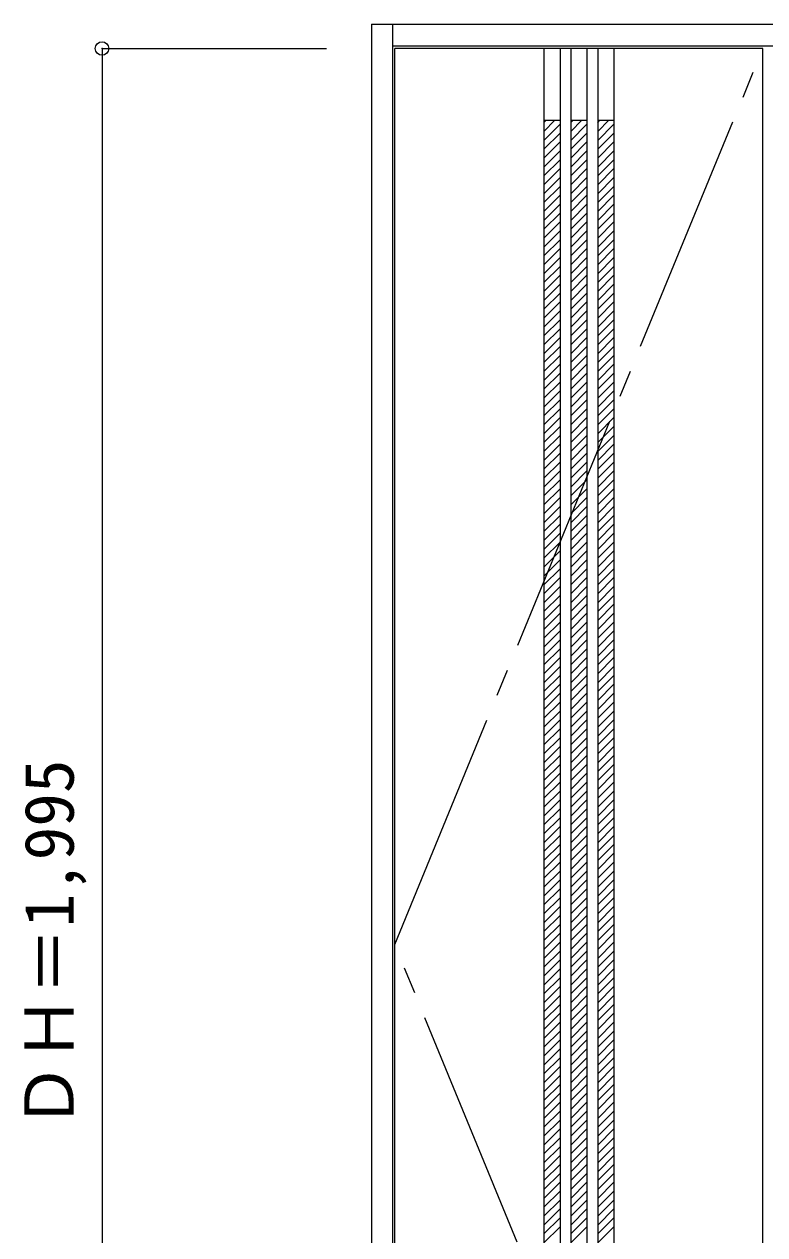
# Model space of a CAD drawing. Units: millimetres, scale not verified. Extents: x -1022 to 561, y -1664 to 1040.
# Drawn here: x -1022 to -198, y -308 to 1040 of the extents above; entities that cross this region are included whole.
import ezdxf
from ezdxf.enums import TextEntityAlignment as Align

# ---------------------------------------------------------------- set-up
doc = ezdxf.new("R2010")
doc.units = ezdxf.units.MM
doc.header["$LTSCALE"] = 30
doc.header["$PDMODE"] = 32
doc.header["$PDSIZE"] = 15
doc.linetypes.add('CHAIN2', pattern=[12, 9, -1, 1, -1])
doc.linetypes.add('DASHED1', pattern=[1.8, 1.2, -0.6])
doc.layers.add('0-0', color=4, linetype='DASHED1')
doc.layers.add('0-1_寸法', color=7, linetype='Continuous')
doc.styles.add('ＭＳ ゴシック', font='')
doc.styles.get('ＭＳ ゴシック').set_extended_font_data('MS Gothic')

msp = doc.modelspace()

# ---------------------------------------------------------------- linework, layer by layer
at = {"layer": '0-0', "color": 3, "linetype": 'Continuous'}
for p, q in [((-635.63, 1040.15), (-635.63, -1006.85)), ((-635.63, 1040.15), (553.37, 1040.15)), ((-611.63, -1006.85), (-611.63, 1040.15)), ((-611.63, 1016.15), (529.37, 1016.15)), ((-609.63, -981.85), (-609.63, 1013.15)), ((-199.63, 1013.15), (-609.63, 1013.15)), ((-443.63, 1013.15), (-443.63, -981.85)), ((-425.63, 1013.15), (-425.63, -981.85)), ((-413.63, 1013.15), (-413.63, -981.85)), ((-395.63, 1013.15), (-395.63, -981.85)), ((-383.63, 1013.15), (-383.63, -981.85)), ((-365.63, 1013.15), (-365.63, -981.85)), ((-199.63, -981.85), (-199.63, 1013.15))]:
    msp.add_line(p, q, dxfattribs=at)
at = {"layer": '0-0', "color": 7, "linetype": 'Continuous'}
for p, q in [((-443.63, 933.15), (-425.63, 933.15)), ((-413.63, 933.15), (-395.63, 933.15)), ((-383.63, 933.15), (-365.63, 933.15))]:
    msp.add_line(p, q, dxfattribs=at)
at = {"layer": '0-0'}
for p, q in [((-443.63, 920.76), (-431.24, 933.15)), ((-443.63, 930.66), (-441.14, 933.15)), ((-413.63, 920.76), (-401.24, 933.15)), ((-413.63, 930.66), (-411.14, 933.15)), ((-383.63, 920.76), (-371.24, 933.15)), ((-383.63, 930.66), (-381.14, 933.15)), ((-443.63, 910.86), (-425.63, 928.86)), ((-443.63, 900.96), (-425.63, 918.96)), ((-413.63, 910.86), (-395.63, 928.86)), ((-413.63, 900.96), (-395.63, 918.96)), ((-383.63, 910.86), (-365.63, 928.86)), ((-383.63, 900.96), (-365.63, 918.96)), ((-443.63, 891.06), (-425.63, 909.06)), ((-413.63, 891.06), (-395.63, 909.06)), ((-383.63, 891.06), (-365.63, 909.06)), ((-443.63, 881.16), (-425.63, 899.16)), ((-413.63, 881.16), (-395.63, 899.16)), ((-383.63, 881.16), (-365.63, 899.16)), ((-443.63, 871.26), (-425.63, 889.26)), ((-443.63, 861.36), (-425.63, 879.36)), ((-413.63, 871.26), (-395.63, 889.26)), ((-413.63, 861.36), (-395.63, 879.36)), ((-383.63, 871.26), (-365.63, 889.26)), ((-383.63, 861.36), (-365.63, 879.36)), ((-443.63, 851.46), (-425.63, 869.46)), ((-413.63, 851.46), (-395.63, 869.46)), ((-383.63, 851.46), (-365.63, 869.46)), ((-443.63, 841.56), (-425.63, 859.56)), ((-443.63, 831.66), (-425.63, 849.66)), ((-413.63, 841.56), (-395.63, 859.56)), ((-413.63, 831.66), (-395.63, 849.66)), ((-383.63, 841.56), (-365.63, 859.56)), ((-383.63, 831.66), (-365.63, 849.66)), ((-443.63, 821.77), (-425.63, 839.77)), ((-413.63, 821.77), (-395.63, 839.77)), ((-383.63, 821.77), (-365.63, 839.77)), ((-443.63, 811.87), (-425.63, 829.87)), ((-413.63, 811.87), (-395.63, 829.87)), ((-383.63, 811.87), (-365.63, 829.87)), ((-443.63, 801.97), (-425.63, 819.97)), ((-443.63, 792.07), (-425.63, 810.07)), ((-413.63, 801.97), (-395.63, 819.97)), ((-413.63, 792.07), (-395.63, 810.07)), ((-383.63, 801.97), (-365.63, 819.97)), ((-383.63, 792.07), (-365.63, 810.07)), ((-443.63, 782.17), (-425.63, 800.17)), ((-413.63, 782.17), (-395.63, 800.17)), ((-383.63, 782.17), (-365.63, 800.17)), ((-443.63, 772.27), (-425.63, 790.27)), ((-413.63, 772.27), (-395.63, 790.27)), ((-383.63, 772.27), (-365.63, 790.27)), ((-443.63, 762.37), (-425.63, 780.37)), ((-443.63, 752.47), (-425.63, 770.47)), ((-413.63, 762.37), (-395.63, 780.37)), ((-413.63, 752.47), (-395.63, 770.47)), ((-383.63, 762.37), (-365.63, 780.37)), ((-383.63, 752.47), (-365.63, 770.47)), ((-443.63, 742.57), (-425.63, 760.57)), ((-413.63, 742.57), (-395.63, 760.57)), ((-383.63, 742.57), (-365.63, 760.57)), ((-443.63, 732.67), (-425.63, 750.67)), ((-413.63, 732.67), (-395.63, 750.67)), ((-383.63, 732.67), (-365.63, 750.67)), ((-443.63, 722.77), (-425.63, 740.77)), ((-443.63, 712.87), (-425.63, 730.87)), ((-413.63, 722.77), (-395.63, 740.77)), ((-413.63, 712.87), (-395.63, 730.87)), ((-383.63, 722.77), (-365.63, 740.77)), ((-383.63, 712.87), (-365.63, 730.87)), ((-443.63, 702.97), (-425.63, 720.97)), ((-413.63, 702.97), (-395.63, 720.97)), ((-383.63, 702.97), (-365.63, 720.97)), ((-443.63, 693.07), (-425.63, 711.07)), ((-443.63, 683.17), (-425.63, 701.17)), ((-413.63, 693.07), (-395.63, 711.07)), ((-413.63, 683.17), (-395.63, 701.17)), ((-383.63, 693.07), (-365.63, 711.07)), ((-383.63, 683.17), (-365.63, 701.17)), ((-443.63, 673.27), (-425.63, 691.27)), ((-413.63, 673.27), (-395.63, 691.27)), ((-383.63, 673.27), (-365.63, 691.27)), ((-443.63, 663.37), (-425.63, 681.37)), ((-413.63, 663.37), (-395.63, 681.37)), ((-383.63, 663.37), (-365.63, 681.37)), ((-443.63, 653.47), (-425.63, 671.47)), ((-443.63, 643.57), (-425.63, 661.57)), ((-413.63, 653.47), (-395.63, 671.47)), ((-413.63, 643.57), (-395.63, 661.57)), ((-383.63, 653.47), (-365.63, 671.47)), ((-383.63, 643.57), (-365.63, 661.57)), ((-443.63, 633.67), (-425.63, 651.67)), ((-413.63, 633.67), (-395.63, 651.67)), ((-383.63, 633.67), (-365.63, 651.67)), ((-443.63, 623.78), (-425.63, 641.78)), ((-413.63, 623.78), (-395.63, 641.78)), ((-383.63, 623.78), (-365.63, 641.78)), ((-443.63, 613.88), (-425.63, 631.88)), ((-443.63, 603.98), (-425.63, 621.98)), ((-413.63, 613.88), (-395.63, 631.88)), ((-413.63, 603.98), (-395.63, 621.98)), ((-383.63, 613.88), (-365.63, 631.88)), ((-383.63, 603.98), (-365.63, 621.98)), ((-443.63, 594.08), (-425.63, 612.08)), ((-413.63, 594.08), (-395.63, 612.08)), ((-383.63, 594.08), (-365.63, 612.08)), ((-443.63, 584.18), (-425.63, 602.18)), ((-413.63, 584.18), (-395.63, 602.18)), ((-383.63, 584.18), (-365.63, 602.18)), ((-443.63, 574.28), (-425.63, 592.28)), ((-443.63, 564.38), (-425.63, 582.38)), ((-413.63, 574.28), (-395.63, 592.28)), ((-413.63, 564.38), (-395.63, 582.38)), ((-383.63, 574.28), (-365.63, 592.28)), ((-383.63, 564.38), (-365.63, 582.38)), ((-443.63, 554.48), (-425.63, 572.48)), ((-413.63, 554.48), (-395.63, 572.48)), ((-383.63, 554.48), (-365.63, 572.48)), ((-443.63, 544.58), (-425.63, 562.58)), ((-443.63, 534.68), (-425.63, 552.68)), ((-413.63, 544.58), (-395.63, 562.58)), ((-413.63, 534.68), (-395.63, 552.68)), ((-383.63, 544.58), (-365.63, 562.58)), ((-383.63, 534.68), (-365.63, 552.68)), ((-443.63, 524.78), (-425.63, 542.78)), ((-413.63, 524.78), (-395.63, 542.78)), ((-383.63, 524.78), (-365.63, 542.78)), ((-443.63, 514.88), (-425.63, 532.88)), ((-413.63, 514.88), (-395.63, 532.88)), ((-383.63, 514.88), (-365.63, 532.88)), ((-443.63, 504.98), (-425.63, 522.98)), ((-443.63, 495.08), (-425.63, 513.08)), ((-413.63, 504.98), (-395.63, 522.98)), ((-413.63, 495.08), (-395.63, 513.08)), ((-383.63, 504.98), (-365.63, 522.98)), ((-383.63, 495.08), (-365.63, 513.08)), ((-443.63, 485.18), (-425.63, 503.18)), ((-413.63, 485.18), (-395.63, 503.18)), ((-383.63, 485.18), (-365.63, 503.18)), ((-443.63, 475.28), (-425.63, 493.28)), ((-413.63, 475.28), (-395.63, 493.28)), ((-383.63, 475.28), (-365.63, 493.28)), ((-443.63, 465.38), (-425.63, 483.38)), ((-443.63, 455.48), (-425.63, 473.48)), ((-413.63, 465.38), (-395.63, 483.38)), ((-413.63, 455.48), (-395.63, 473.48)), ((-383.63, 465.38), (-365.63, 483.38)), ((-383.63, 455.48), (-365.63, 473.48)), ((-443.63, 445.58), (-425.63, 463.58)), ((-413.63, 445.58), (-395.63, 463.58)), ((-383.63, 445.58), (-365.63, 463.58)), ((-443.63, 435.69), (-425.63, 453.69)), ((-413.63, 435.69), (-395.63, 453.69)), ((-383.63, 435.69), (-365.63, 453.69)), ((-443.63, 425.79), (-425.63, 443.79)), ((-443.63, 415.89), (-425.63, 433.89)), ((-413.63, 425.79), (-395.63, 443.79)), ((-413.63, 415.89), (-395.63, 433.89)), ((-383.63, 425.79), (-365.63, 443.79)), ((-383.63, 415.89), (-365.63, 433.89)), ((-443.63, 405.99), (-425.63, 423.99)), ((-413.63, 405.99), (-395.63, 423.99)), ((-383.63, 405.99), (-365.63, 423.99)), ((-443.63, 396.09), (-425.63, 414.09)), ((-413.63, 396.09), (-395.63, 414.09)), ((-383.63, 396.09), (-365.63, 414.09)), ((-443.63, 386.19), (-425.63, 404.19)), ((-443.63, 376.29), (-425.63, 394.29)), ((-413.63, 386.19), (-395.63, 404.19)), ((-413.63, 376.29), (-395.63, 394.29)), ((-383.63, 386.19), (-365.63, 404.19)), ((-383.63, 376.29), (-365.63, 394.29)), ((-443.63, 366.39), (-425.63, 384.39)), ((-413.63, 366.39), (-395.63, 384.39)), ((-383.63, 366.39), (-365.63, 384.39)), ((-443.63, 356.49), (-425.63, 374.49)), ((-443.63, 346.59), (-425.63, 364.59)), ((-413.63, 356.49), (-395.63, 374.49)), ((-413.63, 346.59), (-395.63, 364.59)), ((-383.63, 356.49), (-365.63, 374.49)), ((-383.63, 346.59), (-365.63, 364.59)), ((-443.63, 336.69), (-425.63, 354.69)), ((-413.63, 336.69), (-395.63, 354.69)), ((-383.63, 336.69), (-365.63, 354.69)), ((-443.63, 326.79), (-425.63, 344.79)), ((-413.63, 326.79), (-395.63, 344.79)), ((-383.63, 326.79), (-365.63, 344.79)), ((-443.63, 316.89), (-425.63, 334.89)), ((-443.63, 306.99), (-425.63, 324.99)), ((-413.63, 316.89), (-395.63, 334.89)), ((-413.63, 306.99), (-395.63, 324.99)), ((-383.63, 316.89), (-365.63, 334.89)), ((-383.63, 306.99), (-365.63, 324.99)), ((-443.63, 297.09), (-425.63, 315.09)), ((-413.63, 297.09), (-395.63, 315.09)), ((-383.63, 297.09), (-365.63, 315.09)), ((-443.63, 287.19), (-425.63, 305.19)), ((-413.63, 287.19), (-395.63, 305.19)), ((-383.63, 287.19), (-365.63, 305.19)), ((-443.63, 277.29), (-425.63, 295.29)), ((-443.63, 267.39), (-425.63, 285.39)), ((-413.63, 277.29), (-395.63, 295.29)), ((-413.63, 267.39), (-395.63, 285.39)), ((-383.63, 277.29), (-365.63, 295.29)), ((-383.63, 267.39), (-365.63, 285.39)), ((-443.63, 257.49), (-425.63, 275.49)), ((-413.63, 257.49), (-395.63, 275.49)), ((-383.63, 257.49), (-365.63, 275.49)), ((-443.63, 247.59), (-425.63, 265.59)), ((-413.63, 247.59), (-395.63, 265.59)), ((-383.63, 247.59), (-365.63, 265.59)), ((-443.63, 237.7), (-425.63, 255.7)), ((-443.63, 227.8), (-425.63, 245.8)), ((-413.63, 237.7), (-395.63, 255.7)), ((-413.63, 227.8), (-395.63, 245.8)), ((-383.63, 237.7), (-365.63, 255.7)), ((-383.63, 227.8), (-365.63, 245.8)), ((-443.63, 217.9), (-425.63, 235.9)), ((-413.63, 217.9), (-395.63, 235.9)), ((-383.63, 217.9), (-365.63, 235.9)), ((-443.63, 208), (-425.63, 226)), ((-443.63, 198.1), (-425.63, 216.1)), ((-413.63, 208), (-395.63, 226)), ((-413.63, 198.1), (-395.63, 216.1)), ((-383.63, 208), (-365.63, 226)), ((-383.63, 198.1), (-365.63, 216.1)), ((-443.63, 188.2), (-425.63, 206.2)), ((-413.63, 188.2), (-395.63, 206.2)), ((-383.63, 188.2), (-365.63, 206.2)), ((-443.63, 178.3), (-425.63, 196.3)), ((-413.63, 178.3), (-395.63, 196.3)), ((-383.63, 178.3), (-365.63, 196.3)), ((-443.63, 168.4), (-425.63, 186.4)), ((-443.63, 158.5), (-425.63, 176.5)), ((-413.63, 168.4), (-395.63, 186.4)), ((-413.63, 158.5), (-395.63, 176.5)), ((-383.63, 168.4), (-365.63, 186.4)), ((-383.63, 158.5), (-365.63, 176.5)), ((-443.63, 148.6), (-425.63, 166.6)), ((-413.63, 148.6), (-395.63, 166.6)), ((-383.63, 148.6), (-365.63, 166.6)), ((-443.63, 138.7), (-425.63, 156.7)), ((-413.63, 138.7), (-395.63, 156.7)), ((-383.63, 138.7), (-365.63, 156.7)), ((-443.63, 128.8), (-425.63, 146.8)), ((-443.63, 118.9), (-425.63, 136.9)), ((-413.63, 128.8), (-395.63, 146.8)), ((-413.63, 118.9), (-395.63, 136.9)), ((-383.63, 128.8), (-365.63, 146.8)), ((-383.63, 118.9), (-365.63, 136.9)), ((-443.63, 109), (-425.63, 127)), ((-413.63, 109), (-395.63, 127)), ((-383.63, 109), (-365.63, 127)), ((-443.63, 99.1), (-425.63, 117.1)), ((-413.63, 99.1), (-395.63, 117.1)), ((-383.63, 99.1), (-365.63, 117.1)), ((-443.63, 89.2), (-425.63, 107.2)), ((-443.63, 79.3), (-425.63, 97.3)), ((-413.63, 89.2), (-395.63, 107.2)), ((-413.63, 79.3), (-395.63, 97.3)), ((-383.63, 89.2), (-365.63, 107.2)), ((-383.63, 79.3), (-365.63, 97.3)), ((-443.63, 69.4), (-425.63, 87.4)), ((-413.63, 69.4), (-395.63, 87.4)), ((-383.63, 69.4), (-365.63, 87.4)), ((-443.63, 59.5), (-425.63, 77.5)), ((-443.63, 49.6), (-425.63, 67.6)), ((-413.63, 59.5), (-395.63, 77.5)), ((-413.63, 49.6), (-395.63, 67.6)), ((-383.63, 59.5), (-365.63, 77.5)), ((-383.63, 49.6), (-365.63, 67.6)), ((-443.63, 39.71), (-425.63, 57.71)), ((-413.63, 39.71), (-395.63, 57.71)), ((-383.63, 39.71), (-365.63, 57.71)), ((-443.63, 29.81), (-425.63, 47.81)), ((-413.63, 29.81), (-395.63, 47.81)), ((-383.63, 29.81), (-365.63, 47.81)), ((-443.63, 19.91), (-425.63, 37.91)), ((-443.63, 10.01), (-425.63, 28.01)), ((-413.63, 19.91), (-395.63, 37.91)), ((-413.63, 10.01), (-395.63, 28.01)), ((-383.63, 19.91), (-365.63, 37.91)), ((-383.63, 10.01), (-365.63, 28.01)), ((-443.63, 0.11), (-425.63, 18.11)), ((-413.63, 0.11), (-395.63, 18.11)), ((-383.63, 0.11), (-365.63, 18.11)), ((-443.63, -9.79), (-425.63, 8.21)), ((-413.63, -9.79), (-395.63, 8.21)), ((-383.63, -9.79), (-365.63, 8.21)), ((-443.63, -19.69), (-425.63, -1.69)), ((-443.63, -29.59), (-425.63, -11.59)), ((-413.63, -19.69), (-395.63, -1.69)), ((-413.63, -29.59), (-395.63, -11.59)), ((-383.63, -19.69), (-365.63, -1.69)), ((-383.63, -29.59), (-365.63, -11.59)), ((-443.63, -39.49), (-425.63, -21.49)), ((-413.63, -39.49), (-395.63, -21.49)), ((-383.63, -39.49), (-365.63, -21.49)), ((-443.63, -49.39), (-425.63, -31.39)), ((-413.63, -49.39), (-395.63, -31.39)), ((-383.63, -49.39), (-365.63, -31.39)), ((-443.63, -59.29), (-425.63, -41.29)), ((-443.63, -69.19), (-425.63, -51.19)), ((-413.63, -59.29), (-395.63, -41.29)), ((-413.63, -69.19), (-395.63, -51.19)), ((-383.63, -59.29), (-365.63, -41.29)), ((-383.63, -69.19), (-365.63, -51.19)), ((-443.63, -79.09), (-425.63, -61.09)), ((-413.63, -79.09), (-395.63, -61.09)), ((-383.63, -79.09), (-365.63, -61.09)), ((-443.63, -88.99), (-425.63, -70.99)), ((-413.63, -88.99), (-395.63, -70.99)), ((-383.63, -88.99), (-365.63, -70.99)), ((-443.63, -98.89), (-425.63, -80.89)), ((-443.63, -108.79), (-425.63, -90.79)), ((-413.63, -98.89), (-395.63, -80.89)), ((-413.63, -108.79), (-395.63, -90.79)), ((-383.63, -98.89), (-365.63, -80.89)), ((-383.63, -108.79), (-365.63, -90.79)), ((-443.63, -118.69), (-425.63, -100.69)), ((-413.63, -118.69), (-395.63, -100.69)), ((-383.63, -118.69), (-365.63, -100.69)), ((-443.63, -128.59), (-425.63, -110.59)), ((-443.63, -138.49), (-425.63, -120.49)), ((-413.63, -128.59), (-395.63, -110.59)), ((-413.63, -138.49), (-395.63, -120.49)), ((-383.63, -128.59), (-365.63, -110.59)), ((-383.63, -138.49), (-365.63, -120.49)), ((-443.63, -148.39), (-425.63, -130.39)), ((-413.63, -148.39), (-395.63, -130.39)), ((-383.63, -148.39), (-365.63, -130.39)), ((-443.63, -158.28), (-425.63, -140.28)), ((-413.63, -158.28), (-395.63, -140.28)), ((-383.63, -158.28), (-365.63, -140.28)), ((-443.63, -168.18), (-425.63, -150.18)), ((-443.63, -178.08), (-425.63, -160.08)), ((-413.63, -168.18), (-395.63, -150.18)), ((-413.63, -178.08), (-395.63, -160.08)), ((-383.63, -168.18), (-365.63, -150.18)), ((-383.63, -178.08), (-365.63, -160.08)), ((-443.63, -187.98), (-425.63, -169.98)), ((-413.63, -187.98), (-395.63, -169.98)), ((-383.63, -187.98), (-365.63, -169.98)), ((-443.63, -197.88), (-425.63, -179.88)), ((-413.63, -197.88), (-395.63, -179.88)), ((-383.63, -197.88), (-365.63, -179.88)), ((-443.63, -207.78), (-425.63, -189.78)), ((-443.63, -217.68), (-425.63, -199.68)), ((-413.63, -207.78), (-395.63, -189.78)), ((-413.63, -217.68), (-395.63, -199.68)), ((-383.63, -207.78), (-365.63, -189.78)), ((-383.63, -217.68), (-365.63, -199.68)), ((-443.63, -227.58), (-425.63, -209.58)), ((-413.63, -227.58), (-395.63, -209.58)), ((-383.63, -227.58), (-365.63, -209.58)), ((-443.63, -237.48), (-425.63, -219.48)), ((-413.63, -237.48), (-395.63, -219.48)), ((-383.63, -237.48), (-365.63, -219.48)), ((-443.63, -247.38), (-425.63, -229.38)), ((-443.63, -257.28), (-425.63, -239.28)), ((-413.63, -247.38), (-395.63, -229.38)), ((-413.63, -257.28), (-395.63, -239.28)), ((-383.63, -247.38), (-365.63, -229.38)), ((-383.63, -257.28), (-365.63, -239.28)), ((-443.63, -267.18), (-425.63, -249.18)), ((-413.63, -267.18), (-395.63, -249.18)), ((-383.63, -267.18), (-365.63, -249.18)), ((-443.63, -277.08), (-425.63, -259.08)), ((-443.63, -286.98), (-425.63, -268.98)), ((-413.63, -277.08), (-395.63, -259.08)), ((-413.63, -286.98), (-395.63, -268.98)), ((-383.63, -277.08), (-365.63, -259.08)), ((-383.63, -286.98), (-365.63, -268.98)), ((-443.63, -296.88), (-425.63, -278.88)), ((-413.63, -296.88), (-395.63, -278.88)), ((-383.63, -296.88), (-365.63, -278.88)), ((-443.63, -306.78), (-425.63, -288.78)), ((-413.63, -306.78), (-395.63, -288.78)), ((-383.63, -306.78), (-365.63, -288.78)), ((-443.63, -316.68), (-425.63, -298.68)), ((-413.63, -316.68), (-395.63, -298.68)), ((-383.63, -316.68), (-365.63, -298.68))]:
    msp.add_line(p, q, dxfattribs=at)
at = {"layer": '0-0', "color": 7, "linetype": 'CHAIN2'}
msp.add_lwpolyline([(-199.63, -981.85), (-609.63, 15.65), (-199.63, 1013.15)], dxfattribs=at)
at = {"layer": '0-1_寸法', "color": 4}
for q in [(-935.63, -981.85), (-685.63, 1013.15)]:
    msp.add_line((-935.63, 1013.15), q, dxfattribs=at)
at = {"layer": '0-1_寸法'}
msp.add_point((-935.63, 1013.15), dxfattribs=at)

# ---------------------------------------------------------------- texts
at = {"layer": '0-1_寸法', "style": 'ＭＳ ゴシック'}
msp.add_text('ＤＨ＝1,995', height=54.99, rotation=90, dxfattribs=at).set_placement((-950.63, -190.6), align=Align.BOTTOM_LEFT)

doc.saveas('drawing.dxf')
